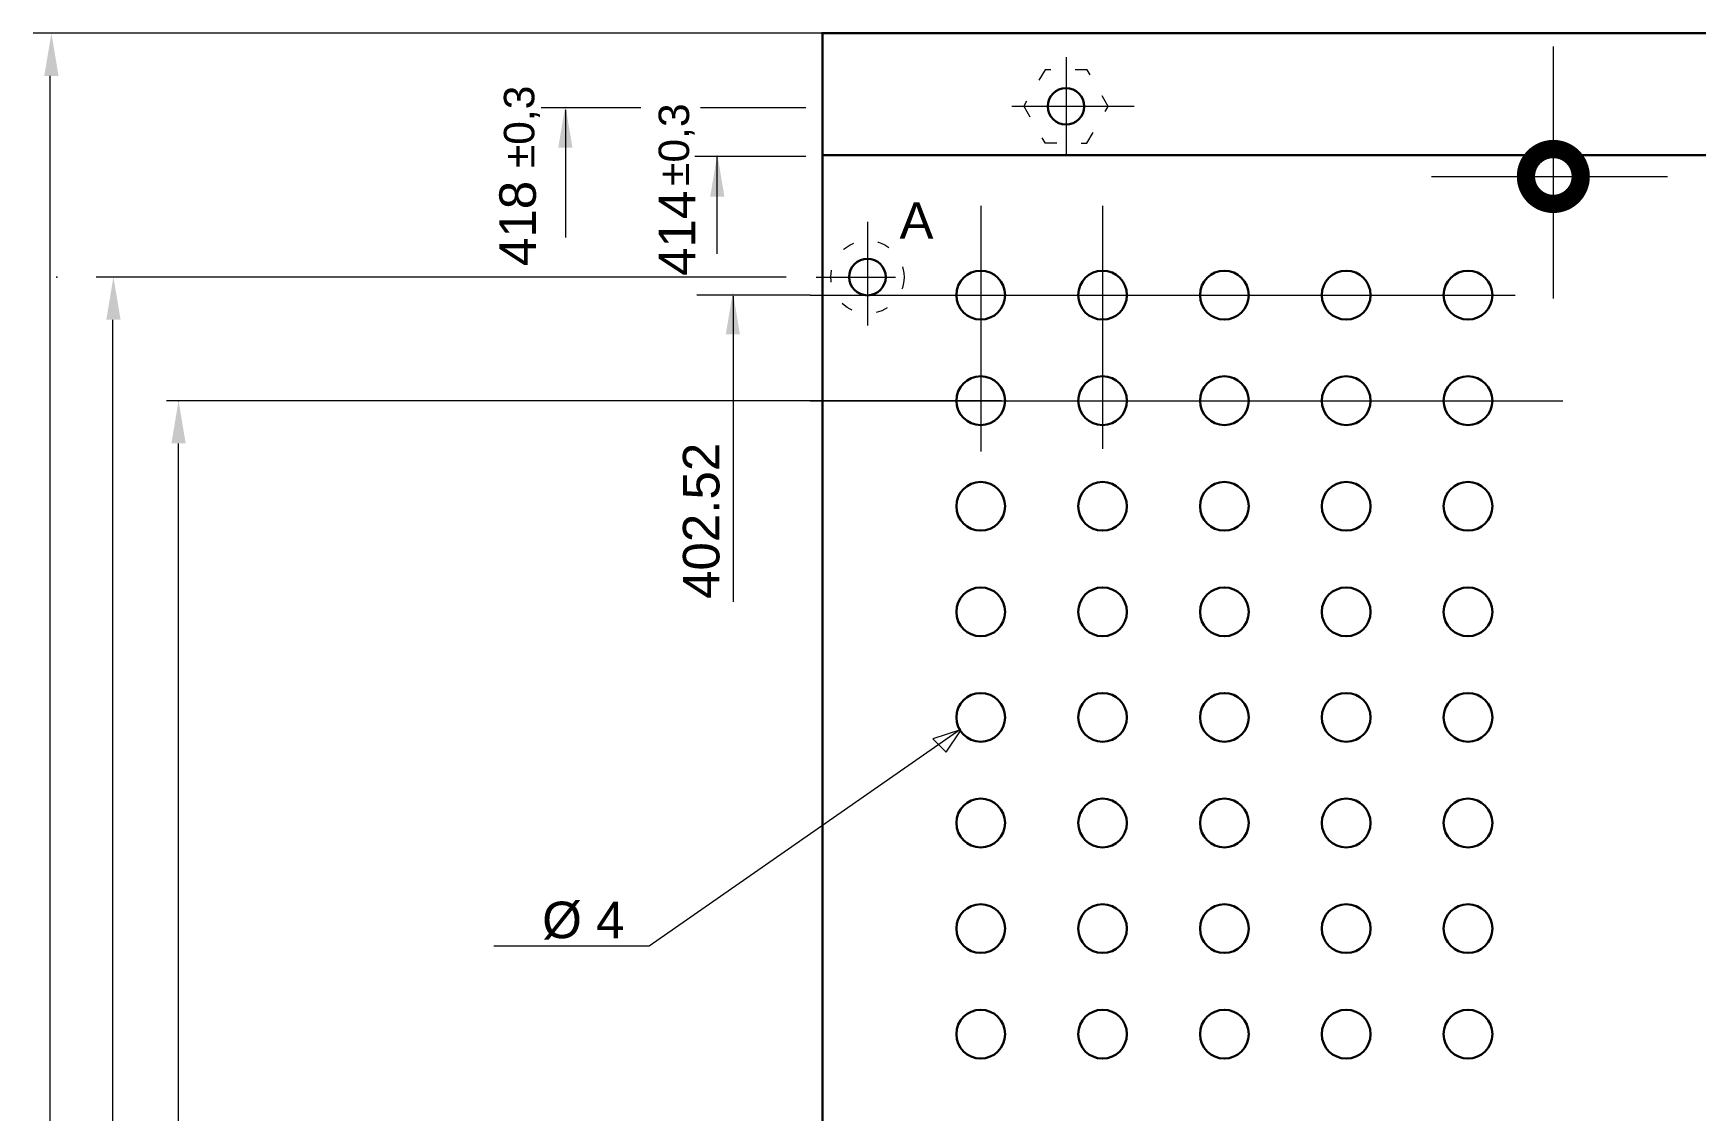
# Model space of a CAD drawing. Extents: x 23 to 957, y -67 to 697.
# Drawn here: x 294.3 to 430.8, y 412.1 to 500.5 of the extents above; entities that cross this region are included whole.
import ezdxf

# ---------------------------------------------------------------- set-up
doc = ezdxf.new("R2010")
doc.units = 0
doc.header["$MEASUREMENT"] = 0
doc.linetypes.add('CENT', pattern=[11, 5, -2, 2, -2])
doc.linetypes.add('SKJUL1', pattern=[3, 1, -2])
doc.layers.add('DIM', color=1, linetype='CONTINUOUS', lineweight=13)
doc.layers.add('EMNE', color=3, linetype='CONTINUOUS', lineweight=30)
doc.styles.get("Standard").update_dxf_attribs({"font": 'ARIAL.TTF'})

msp = doc.modelspace()

# ---------------------------------------------------------------- linework, layer by layer
at = {"layer": 'DIM', "color": 1, "linetype": 'ByBlock'}
for p, q in [((359.07412, 500.52671), (294.29889, 500.52671)), ((295.70047, 80.02671), (295.70047, 497.02671)), ((373.78412, 470.38671), (305.22562, 470.38671)), ((306.22562, 80.02671), (306.22562, 466.88671))]:
    msp.add_line(p, q, dxfattribs=at)
at = {"layer": 'DIM', "color": 1, "linetype": 'Continuous'}
for p, q in [((379.07596, 498.56306), (379.07596, 490.51305)), ((384.67397, 494.52781), (374.62072, 494.52781))]:
    msp.add_line(p, q, dxfattribs=at)
at = {"layer": 'DIM', "color": 1}
for p, q in [((419.07764, 478.78092), (419.07764, 499.42877)), ((409.06764, 488.78092), (428.4608, 488.78092)), ((372.07412, 486.37921), (372.07412, 466.21671)), ((382.07412, 486.37921), (382.07412, 466.42671)), ((358.07412, 479.04671), (415.94412, 479.04671)), ((358.07412, 470.38671), (419.85412, 470.38671))]:
    msp.add_line(p, q, dxfattribs=at)
at = {"layer": 'DIM'}
for p, q in [((344.16507, 494.40135), (335.9861, 494.40135)), ((337.97753, 494.23529), (337.97753, 483.77351)), ((357.72585, 494.40135), (349.06181, 494.40135)), ((357.72585, 490.41591), (348.59847, 490.41591)), ((350.42395, 490.41591), (350.42395, 482.44503)), ((358.07412, 479.04671), (348.76442, 479.04671)), ((351.75156, 478.95777), (351.75156, 453.88271))]:
    msp.add_line(p, q, dxfattribs=at)
at = {"layer": 'DIM', "linetype": 'Continuous'}
for p, q in [((362.77765, 485.06272), (362.77765, 476.56272)), ((358.57826, 480.52826), (365.07826, 480.52826)), ((370.42846, 443.44991), (344.87063, 425.64138)), ((344.87063, 425.64138), (332.09376, 425.64138))]:
    msp.add_line(p, q, dxfattribs=at)
at = {"layer": 'DIM', "linetype": 'ByBlock'}
for p, q in [((356.11412, 480.52671), (299.4766, 480.52671)), ((300.82246, 80.02671), (300.82246, 477.02671))]:
    msp.add_line(p, q, dxfattribs=at)
at = {"layer": 'DIM', "linetype": 'CENT'}
for p, q in [((370.40853, 443.4017), (368.13355, 442.64393)), ((368.13355, 442.64393), (369.23657, 441.54938)), ((369.23657, 441.54938), (370.40853, 443.3175))]:
    msp.add_line(p, q, dxfattribs=at)
at = {"layer": 'DIM', "color": 1, "linetype": 'SKJUL1'}
msp.add_lwpolyline([(377.32461, 491.53774), (380.78868, 491.52232), (382.53407, 494.51458), (380.81539, 497.52226), (377.35132, 497.53768), (375.60593, 494.54542)], close=True, dxfattribs=at)
msp.add_circle((362.77765, 480.52826), 3, dxfattribs=at)
at = {"layer": 'DIM', "linetype": 'ByBlock'}
msp.add_point((296.23562, 480.52671), dxfattribs=at)
at = {"layer": 'DIM', "color": 1, "linetype": 'ByBlock'}
msp.add_point((306.22562, 470.38671), dxfattribs=at)
for points in [[(296.3738, 497.02671), (295.20713, 497.02671), (295.79046, 500.52671)], [(306.80895, 466.88671), (305.64228, 466.88671), (306.22562, 470.38671)]]:
    msp.add_solid(points, dxfattribs=at)
at = {"layer": 'DIM', "linetype": 'ByBlock'}
for points in [[(338.5612, 491.13377), (337.39453, 491.13377), (337.97787, 494.63377)], [(351.03551, 487.1319), (349.86884, 487.1319), (350.45218, 490.6319)], [(301.46561, 477.02671), (300.29895, 477.02671), (300.88228, 480.52671)], [(352.31195, 475.82226), (351.14529, 475.82226), (351.72862, 479.32226)]]:
    msp.add_solid(points, dxfattribs=at)
at = {"layer": 'EMNE'}
for p, q in [((359.07412, 76.52671), (359.07412, 500.52671)), ((359.07412, 500.52671), (819.07412, 500.52671)), ((359.07412, 490.52671), (809.07412, 490.52671))]:
    msp.add_line(p, q, dxfattribs=at)
at = {"layer": 'EMNE', "const_width": 1.5}
msp.add_lwpolyline([(416.82764, 488.78092, 1), (421.32764, 488.78092, 1)], format="xyb", close=True, dxfattribs=at)
at = {"layer": 'EMNE', "linetype": 'Continuous'}
for centre, radius in [((379.07, 494.53), 1.5), ((362.77765, 480.52826), 1.5), ((372.07412, 479.04671), 2), ((382.07412, 479.04671), 2), ((392.07412, 479.04671), 2), ((402.07412, 479.04671), 2), ((412.07412, 479.04671), 2), ((372.07412, 470.38671), 2), ((382.07412, 470.38671), 2), ((392.07412, 470.38671), 2), ((402.07412, 470.38671), 2), ((412.07412, 470.38671), 2), ((372.07412, 461.72671), 2), ((382.07412, 461.72671), 2), ((392.07412, 461.72671), 2), ((402.07412, 461.72671), 2), ((412.07412, 461.72671), 2), ((372.07412, 453.06671), 2), ((382.07412, 453.06671), 2), ((392.07412, 453.06671), 2), ((402.07412, 453.06671), 2), ((412.07412, 453.06671), 2), ((372.07412, 444.40671), 2), ((382.07412, 444.40671), 2), ((392.07412, 444.40671), 2), ((402.07412, 444.40671), 2), ((412.07412, 444.40671), 2), ((372.07412, 435.74671), 2), ((382.07412, 435.74671), 2), ((392.07412, 435.74671), 2), ((402.07412, 435.74671), 2), ((412.07412, 435.74671), 2), ((372.07412, 427.08671), 2), ((382.07412, 427.08671), 2), ((392.07412, 427.08671), 2), ((402.07412, 427.08671), 2), ((412.07412, 427.08671), 2), ((372.07412, 418.42671), 2), ((382.07412, 418.42671), 2), ((392.07412, 418.42671), 2), ((402.07412, 418.42671), 2), ((412.07412, 418.42671), 2)]:
    msp.add_circle(centre, radius, dxfattribs=at)
at = {"layer": 'EMNE', "color": 0, "linetype": 'ByBlock'}
msp.add_point((359.07412, 500.52671), dxfattribs=at)

# ---------------------------------------------------------------- texts
at = {"layer": 'DIM'}
for s, height, p in [('±0,3', 2.5, (335.43034, 489.46089)), ('±0,3', 2.5, (348.1354, 488.00565)), ('418', 3, (335.55754, 481.43151)), ('414', 3, (348.63417, 480.62667)), ('402.52', 3, (350.62579, 454.12247))]:
    msp.add_text(s, height=height, rotation=90, dxfattribs=at).set_placement(p)
for s, p in [('A', (365.40529, 483.66628)), ('Ø 4', (336.07665, 426.29671))]:
    msp.add_text(s, height=3, dxfattribs=at).set_placement(p)

doc.saveas('drawing.dxf')
